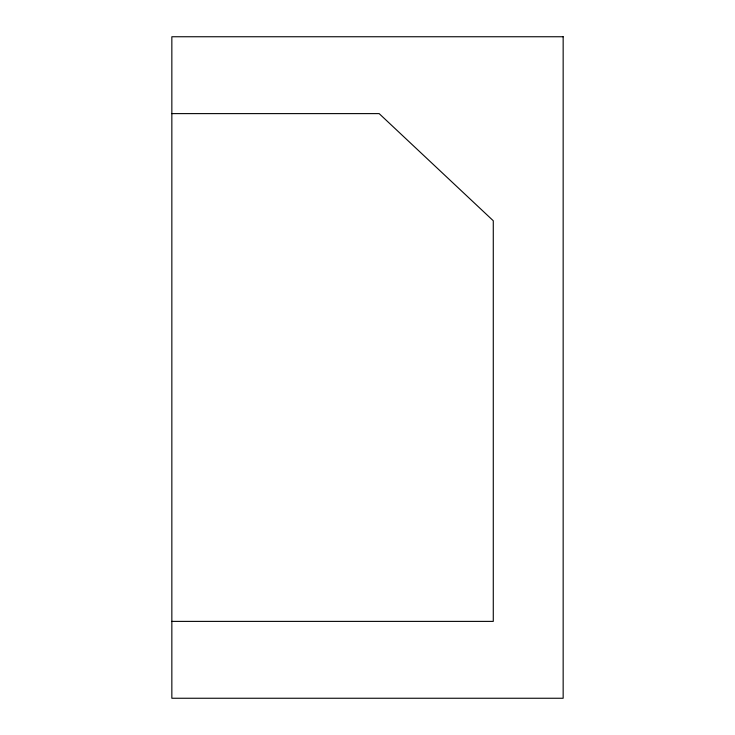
<?xml version="1.0" encoding="UTF-8"?>
<svg xmlns="http://www.w3.org/2000/svg" width="735" height="735" viewBox="0 0 735 735"><rect width="100%" height="100%" fill="white"/><g stroke="black" fill="none" stroke-linecap="round" stroke-linejoin="round"><path stroke-width="1.1" d="M171.843 113.613L379.15 113.613L493.277 220.757L493.277 621.387L171.843 621.387M563.157 36.75L171.843 36.75L171.843 698.25L563.157 698.25L563.157 36.75"/></g></svg>
